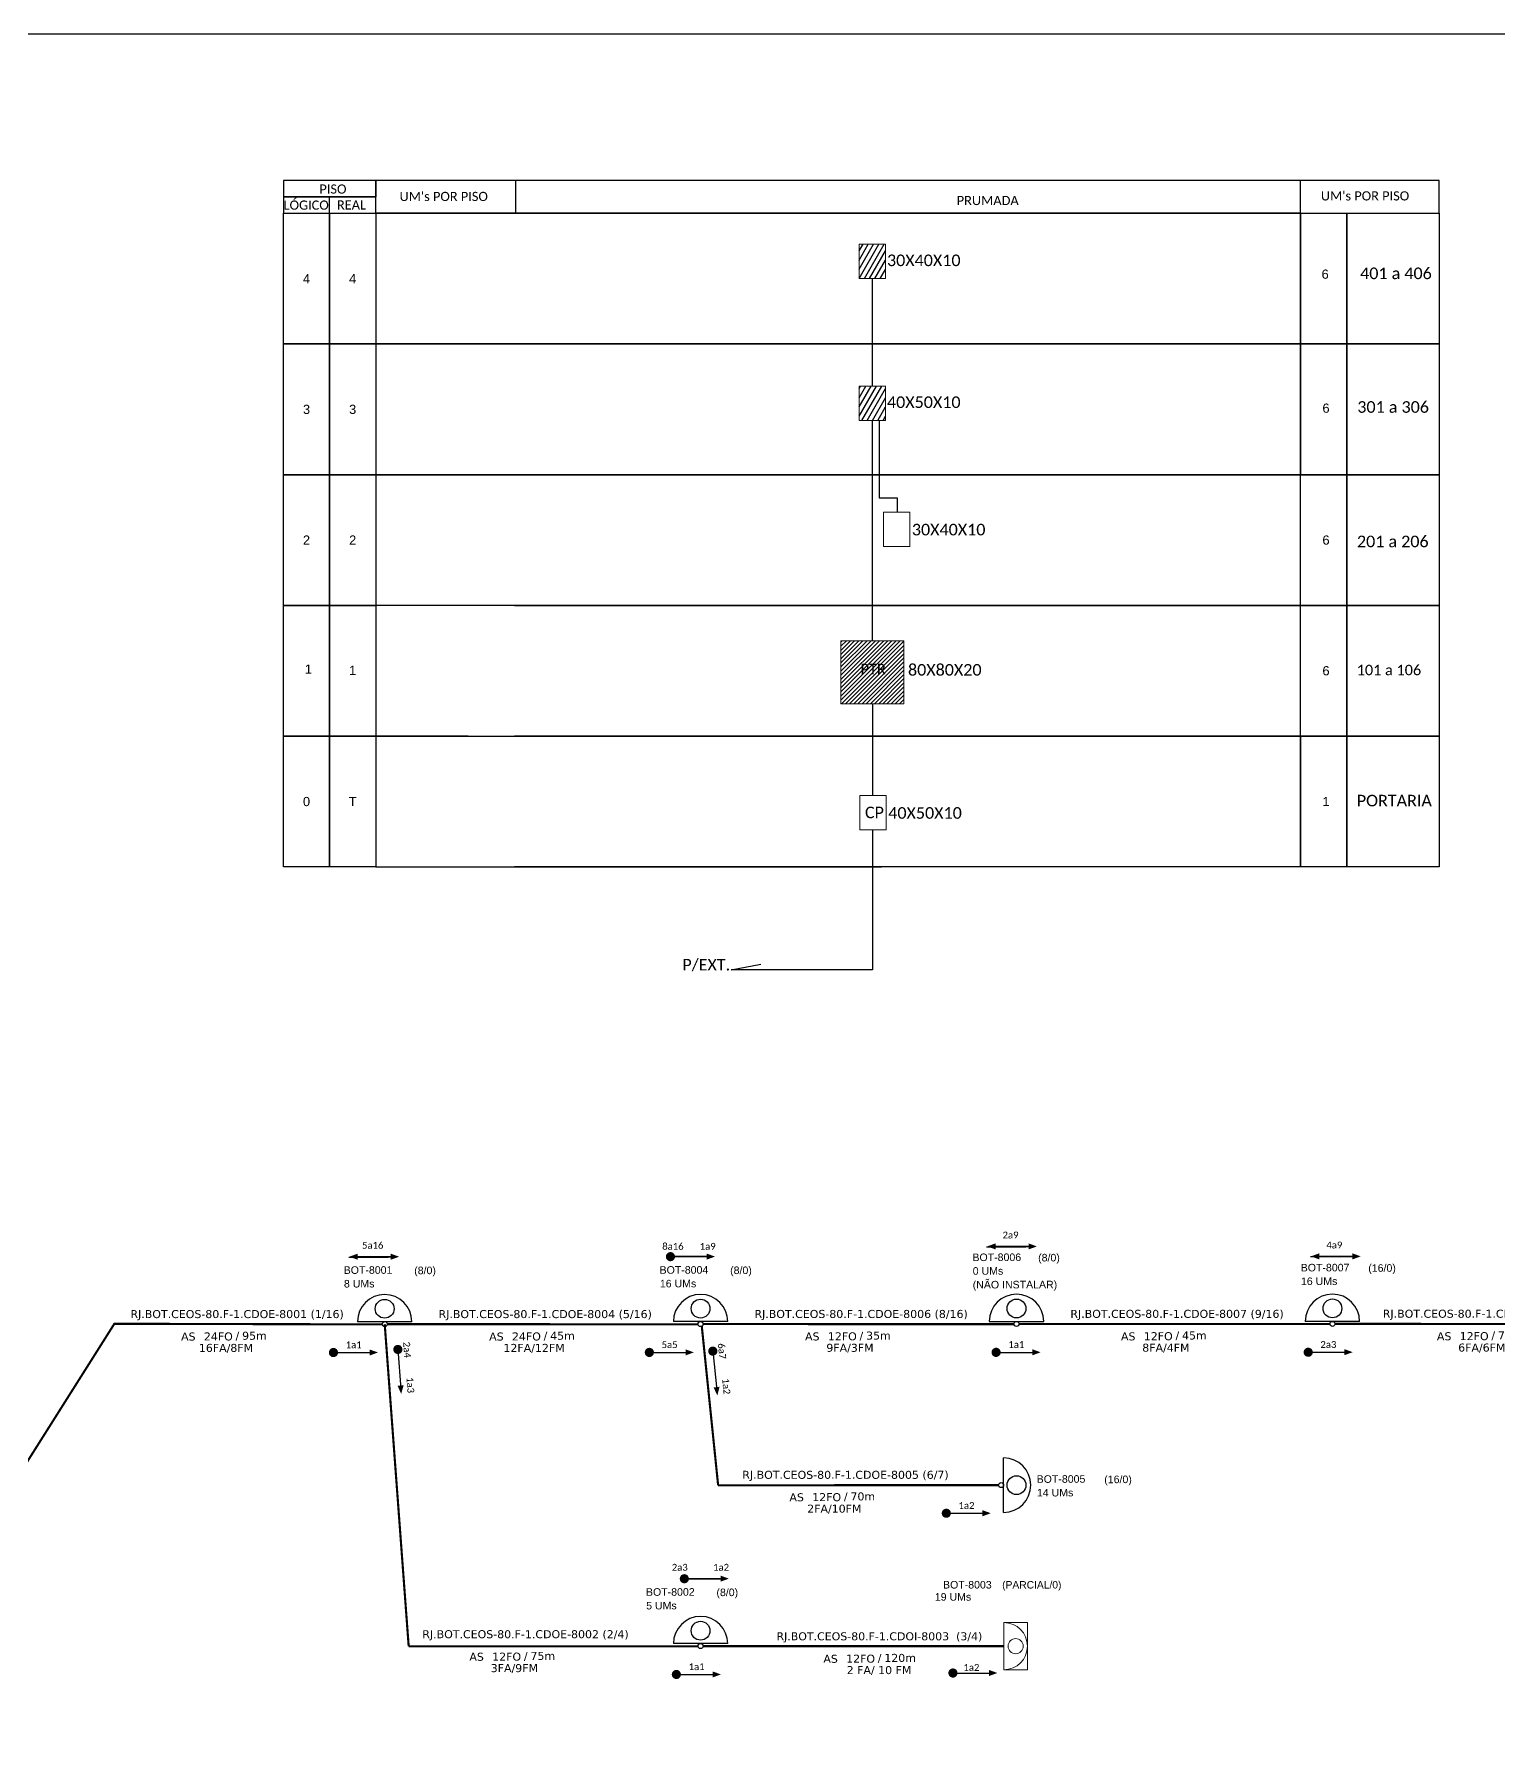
# Model space of a CAD drawing. Header units: metres. Extents: x -346 to 495, y 720 to 1314.
# Drawn here: x -92.2 to 161.4, y 1017.2 to 1314.2 of the extents above; entities that cross this region are included whole.
import ezdxf
from ezdxf.enums import TextEntityAlignment as Align

# ---------------------------------------------------------------- set-up
doc = ezdxf.new("R2010")
doc.units = ezdxf.units.M
for name, color, linetype, lineweight in [("20.0-LEGENDA DOS CDO'S", 1, 'Continuous', 0), ('20.1-CDO_INTERIOR', 1, 'Continuous', 0), ('20.2-CDO_POSTE', 1, 'Continuous', 5), ('40.1-ETIQUETAS', 1, 'Continuous', 20)]:
    doc.layers.add(name, color=color, linetype=linetype, lineweight=lineweight)
for name, color, linetype in [('CAP a instalar', 1, 'FENCELINE1'), ('CD a instalar', 1, 'Continuous'), ('SETA', 7, 'Continuous'), ('texto', 255, 'Continuous')]:
    doc.layers.add(name, color=color, linetype=linetype)
doc.styles.add('ARIAL', font='arial.ttf')
doc.styles.add('siredit', font='verdana.ttf')
doc.styles.get("Standard").update_dxf_attribs({"font": 'arial.ttf'})
doc.styles.add('WMF-Calibri0', font='calibri.ttf')
doc.linetypes.add('FENCELINE1', pattern='A,0.25,-0.1,[133,ltypeshp.shx,S=0.1,R=0,X=-0.1,Y=0],-0.1,1', length=1.45)

# ---------------------------------------------------------------- blocks, each defined once
blk = doc.blocks.new('CDOI NI')
at = {"layer": 'CAP a instalar', "color": 252, "linetype": 'Continuous'}
blk.add_lwpolyline([(34185.32, 58977.88), (34198.4, 58977.88)], dxfattribs=at)
for centre, radius in [((34191.86, 58980.99), 2.26), ((34191.86, 58977.28), 0.606)]:
    blk.add_circle(centre, radius, dxfattribs=at)
blk.add_arc((34191.86, 58977.88), 6.54, 360, 180, dxfattribs=at)
blk = doc.blocks.new('ETIQUETA_RS5F')
at = {"layer": '40.1-ETIQUETAS', "color": 0, "style": 'siredit'}
blk.add_text('/', height=1.5, dxfattribs=at).set_placement((1.58, -1.95), align=Align.MIDDLE_RIGHT)
for tag, p in [('ETIQUETA_R_PRIMARIA', (1.21, 4.1)), ('ETIQUETA_R_SECUNDARIA', (1.21, 2.1)), ('F_ATIVAS/F_MORTAS', (1.14, -4.24))]:
    blk.add_attdef(tag, text='', height=1.5, dxfattribs=at).set_placement(p, align=Align.MIDDLE_CENTER)
for tag, p in [('TIPO_CABO', (-6.58, -2.12)), ('CAP_CABO', (0.4, -2.09))]:
    blk.add_attdef(tag, text='', height=1.5, dxfattribs=at).set_placement(p, align=Align.MIDDLE_RIGHT)
blk.add_attdef('METROS', text='', height=1.5, dxfattribs=at).set_placement((2.14, -1.95), align=Align.MIDDLE_LEFT)
for tag, p in [('FUSÃO_1', (0.85, -8.39)), ('FUSÃO_2', (0.85, -10.6)), ('FUSÃO_3', (0.85, -12.93)), ('FUSÃO_4', (0.85, -15.14)), ('FUSÃO_5', (0.85, -17.16))]:
    blk.add_attdef(tag, text='', height=1.5, dxfattribs=at).set_placement(p, align=Align.CENTER)
blk = doc.blocks.new('CDOI_INT')
at = {"layer": '20.1-CDO_INTERIOR', "color": 0, "lineweight": 18}
blk.add_lwpolyline([(4.25, -4.25), (4.25, 4.25), (0, 4.25), (0, -4.25)], close=True, dxfattribs=at)
blk.add_circle((2.12, 0), 1.36, dxfattribs=at)
blk.add_arc((0, 0), 4.25, 270, 90, dxfattribs=at)
at = {"layer": "20.0-LEGENDA DOS CDO'S", "color": 0, "style": 'ARIAL'}
for tag, p in [('CDO_N', (-0.08, 10.38)), ('SURVEY', (-0.08, 8.2)), ('SPLITER_1', (21.18, 10.38)), ('SPLITER_2', (21.19, 8.68)), ('SAP', (-0.08, 6.23)), ('1:XX', (5.94, -2.22)), ('UMS', (5.94, -4.24))]:
    blk.add_attdef(tag, p, '', height=1.36, dxfattribs=at)
blk.add_attdef('FIBRAS_UTILIZADAS', text='', height=1.36, dxfattribs=at).set_placement((15.34, 10.38), align=Align.CENTER)
blk = doc.blocks.new('CDOE-TEXTO PADRÃO')
at = {"layer": "20.0-LEGENDA DOS CDO'S", "color": 0, "style": 'ARIAL'}
for tag, p in [('CDO_N', (0.49, 7.39)), ('CORDOALHA', (0.5, 4.33)), ('SAP', (0.51, 1.67)), ('SPLITER_1', (0.59, -0.91)), ('SPLITER_2', (0.6, -3.55)), ('(XX-XX_F)S', (0.54, -8.29)), ('(XX-XX_L)S', (0.55, -10.83)), ('UMS', (0.55, -13.15))]:
    blk.add_attdef(tag, p, '', height=1.7, rotation=0.118, dxfattribs=at)
blk.add_attdef('FIBRAS_UTILIZADAS', text='', height=1.7, rotation=0.118, dxfattribs=at).set_placement((19.77, 7.43), align=Align.CENTER)

msp = doc.modelspace()

# ---------------------------------------------------------------- hatches: boundary and pattern name
h = msp.add_hatch()
h.set_pattern_fill('ANSI31', color=1, scale=0.25, angle=15, style=0)
h.paths.add_polyline_path([(55.2, 1277.88), (50.62, 1277.88), (50.62, 1271.92), (55.2, 1271.92)])
h.paths.add_polyline_path([(55.1, 1273.56), (68.7, 1273.56), (68.7, 1276.62), (55.1, 1276.62)], flags=9)
h = msp.add_hatch()
h.set_pattern_fill('ANSI31', color=1, scale=0.25, angle=15, style=0)
h.paths.add_polyline_path([(55.2, 1253.32), (50.62, 1253.32), (50.62, 1247.36), (55.2, 1247.36)])
h.paths.add_polyline_path([(55.01, 1249), (68.7, 1249), (68.7, 1252.06), (55.01, 1252.06)], flags=9)
h = msp.add_hatch()
h.set_pattern_fill('ANSI31', color=1, scale=0.16, style=0)
h.set_pattern_definition([(45, (169.95986, 1205.78355), (-0.3592102, 0.3592102), [])])
h.paths.add_polyline_path([(58.37, 1209.23), (47.45, 1209.23), (47.45, 1198.31), (58.37, 1198.31)])
h.paths.add_polyline_path([(49.96, 1203.03), (54.91, 1203.03), (54.91, 1205.73), (49.96, 1205.73)], flags=24)

# ---------------------------------------------------------------- linework, layer by layer
for p, q in [((-49.08, 1215.34), (-41.08, 1215.34)), ((-49.08, 1192.71), (-49.08, 1215.34)), ((-41.08, 1215.34), (-41.08, 1192.71)), ((-41.08, 1215.34), (-33.09, 1215.34)), ((-41.08, 1192.71), (-41.08, 1215.34)), ((-33.09, 1215.34), (-33.09, 1192.71)), ((-17.09, 1215.34), (-33.09, 1215.34)), ((-33.09, 1215.34), (-33.09, 1192.71)), ((-49.08, 1192.71), (-41.08, 1192.71)), ((-49.08, 1170.08), (-49.08, 1192.71)), ((-41.08, 1192.71), (-49.08, 1192.71)), ((-41.08, 1192.71), (-41.08, 1170.08)), ((-41.08, 1192.71), (-33.09, 1192.71)), ((-41.08, 1170.08), (-41.08, 1192.71)), ((-33.09, 1192.71), (-41.08, 1192.71)), ((-33.09, 1192.71), (-33.09, 1170.08)), ((-17.09, 1192.71), (-33.09, 1192.71)), ((-33.09, 1192.71), (-33.09, 1170.08)), ((-33.09, 1192.71), (-17.09, 1192.71)), ((-41.08, 1170.08), (-49.08, 1170.08)), ((-33.09, 1170.08), (-41.08, 1170.08)), ((-33.09, 1170.08), (54.47, 1170.08))]:
    msp.add_line(p, q)
at = {"color": 7}
for p, q in [((-26.84, 1091.33), (-36.26, 1091.33)), ((27.87, 1091.35), (18.45, 1091.35)), ((75.63, 1058.32), (75.63, 1067.74)), ((27.87, 1035.59), (18.45, 1035.59))]:
    msp.add_line(p, q, dxfattribs=at)
at = {"color": 1}
msp.add_line((137.29, 1091.39), (127.87, 1091.39), dxfattribs=at)
at = {"color": 7}
msp.add_lwpolyline([(-345.82, 720.23), (495.18, 720.23), (495.18, 1314.23), (-345.82, 1314.23)], close=True, dxfattribs=at)
at = {"color": 0}
for points in [[(-49.08, 1286.08), (-33.09, 1286.08), (-33.09, 1288.92), (-49.08, 1288.92)], [(-49.08, 1283.24), (-33.09, 1283.24), (-33.09, 1286.08), (-49.08, 1286.08)]]:
    msp.add_lwpolyline(points, close=True, dxfattribs=at)
for points in [[(-41.08, 1283.24), (-41.08, 1286.08)], [(127.06, 1288.92), (-33.09, 1288.92), (-33.09, 1288.92), (-33.09, 1286.08)], [(-8.86, 1283.24), (-8.86, 1288.92)], [(127.06, 1283.24), (127.06, 1288.92)], [(127.06, 1283.24), (151.06, 1283.24), (151.06, 1288.92), (127.06, 1288.92)], [(-33.09, 1283.24), (127.06, 1283.24)], [(127.06, 1283.24), (-33.09, 1283.24)], [(-33.09, 1283.24), (127.06, 1283.24)], [(-33.09, 1283.24), (127.06, 1283.24)], [(-33.09, 1283.24), (127.06, 1283.24)], [(-33.09, 1283.24), (127.06, 1283.24)], [(-33.09, 1283.24), (127.06, 1283.24)], [(-33.09, 1283.24), (127.06, 1283.24)], [(-33.09, 1283.24), (127.06, 1283.24)], [(-33.09, 1283.24), (127.06, 1283.24)], [(127.06, 1283.24), (127.06, 1260.61)], [(-33.09, 1260.61), (127.06, 1260.61)], [(127.06, 1260.61), (-33.09, 1260.61)], [(127.06, 1260.61), (127.06, 1237.97)], [(-33.09, 1237.97), (127.06, 1237.97)], [(127.06, 1237.97), (-33.09, 1237.97)], [(-9.09, 1215.34), (-17.09, 1215.34)], [(-9.09, 1215.34), (127.06, 1215.34)], [(127.06, 1215.34), (-9.09, 1215.34)], [(-17.09, 1192.71), (-9.09, 1192.71)], [(-9.09, 1192.71), (127.06, 1192.71)], [(127.06, 1192.71), (-9.09, 1192.71)], [(127.06, 1192.71), (127.06, 1170.08)], [(127.06, 1170.08), (-9.09, 1170.08)]]:
    msp.add_lwpolyline(points)
for points in [[(-49.08, 1283.24), (-41.08, 1283.24), (-41.08, 1260.61), (-49.08, 1260.61)], [(-41.08, 1283.24), (-33.09, 1283.24), (-33.09, 1260.61), (-41.08, 1260.61)], [(127.06, 1283.24), (135.06, 1283.24), (135.06, 1260.61), (127.06, 1260.61)], [(135.06, 1283.24), (151.06, 1283.24), (151.06, 1260.61), (135.06, 1260.61)], [(-49.08, 1260.61), (-41.08, 1260.61), (-41.08, 1237.97), (-49.08, 1237.97)], [(-41.08, 1260.61), (-33.09, 1260.61), (-33.09, 1237.97), (-41.08, 1237.97)], [(127.06, 1260.61), (135.06, 1260.61), (135.06, 1237.97), (127.06, 1237.97)], [(135.06, 1260.61), (151.06, 1260.61), (151.06, 1237.97), (135.06, 1237.97)], [(-49.08, 1237.97), (-41.08, 1237.97), (-41.08, 1215.34), (-49.08, 1215.34)], [(-41.08, 1237.97), (-33.09, 1237.97), (-33.09, 1215.34), (-41.08, 1215.34)], [(127.06, 1237.97), (135.06, 1237.97), (135.06, 1215.34), (127.06, 1215.34)], [(135.06, 1237.97), (151.06, 1237.97), (151.06, 1215.34), (135.06, 1215.34)], [(127.06, 1215.34), (135.06, 1215.34), (135.06, 1192.71), (127.06, 1192.71)], [(135.06, 1215.34), (151.06, 1215.34), (151.06, 1192.71), (135.06, 1192.71)], [(127.06, 1192.71), (135.06, 1192.71), (135.06, 1170.08), (127.06, 1170.08)], [(135.06, 1192.71), (151.06, 1192.71), (151.06, 1170.08), (135.06, 1170.08)]]:
    msp.add_lwpolyline(points, close=True)
at = {"color": 1, "lineweight": 0}
for points in [[(55.2, 1277.88), (50.62, 1277.88), (50.62, 1271.92), (55.2, 1271.92)], [(55.2, 1253.32), (50.62, 1253.32), (50.62, 1247.36), (55.2, 1247.36)], [(58.37, 1209.23), (47.45, 1209.23), (47.45, 1198.31), (58.37, 1198.31)]]:
    msp.add_lwpolyline(points, close=True, dxfattribs=at)
at = {"color": 3}
for points in [[(52.91, 1253.32), (52.91, 1271.92)], [(52.91, 1209.23), (52.91, 1247.36)], [(54.08, 1247.36), (54.08, 1233.98), (57.22, 1233.98), (57.22, 1231.49)], [(52.91, 1198.31), (52.91, 1182.43)], [(52.91, 1176.47), (52.91, 1152.26), (28.45, 1152.26), (33.59, 1153.25)]]:
    msp.add_lwpolyline(points, dxfattribs=at)
at = {"color": 0, "lineweight": 0}
for points in [[(59.4, 1231.49), (54.82, 1231.49), (54.82, 1225.53), (59.4, 1225.53)], [(55.31, 1182.43), (50.73, 1182.43), (50.73, 1176.47), (55.31, 1176.47)]]:
    msp.add_lwpolyline(points, close=True, dxfattribs=at)
for points, const_width in [([(17.55, 1102.59, 1), (18.34, 1102.59, 1)], 0.792), ([(25.24, 1086.63, 1), (25.32, 1085.84, 1)], 0.792), ([(13.89, 1086.01, 1), (14.69, 1086.01, 1)], 0.792), ([(73.94, 1086.02, 1), (74.74, 1086.02, 1)], 0.792), ([(65.32, 1058.16, 1), (66.11, 1058.16, 1)], 0.792), ([(19.95, 1046.83, 1), (20.74, 1046.83, 1)], 0.792), ([(18.57, 1030.25, 1), (19.36, 1030.25, 1)], 0.792), ([(66.47, 1030.5, 1), (67.26, 1030.5, 1)], 0.791)]:
    msp.add_lwpolyline(points, format="xyb", close=True, dxfattribs=dict(const_width=const_width))
at = {"color": 7, "const_width": 0.792}
for points in [[(-29.29, 1086.92, 1), (-29.23, 1086.13, 1)], [(-40.82, 1085.99, 1), (-40.02, 1085.99, 1)], [(127.99, 1086.04, 1), (128.78, 1086.04, 1)]]:
    msp.add_lwpolyline(points, format="xyb", close=True, dxfattribs=at)
at = {"color": 7}
for centre, radius in [((-31.55, 1093.57), 1.63), ((23.16, 1093.59), 1.63), ((132.58, 1093.63), 1.63), ((-31.54, 1090.9), 0.436), ((23.16, 1090.92), 0.436), ((75.2, 1063.03), 0.436), ((77.87, 1063.03), 1.63), ((23.16, 1037.83), 1.63), ((23.16, 1035.16), 0.436)]:
    msp.add_circle(centre, radius, dxfattribs=at)
at = {"color": 1}
msp.add_circle((132.58, 1090.95), 0.436, dxfattribs=at)
at = {"color": 7}
for centre, start, end in [((-31.55, 1091.33), 0, 180), ((23.16, 1091.35), 0, 180), ((132.58, 1091.39), 0, 180), ((75.63, 1063.03), 270, 90), ((23.16, 1035.59), 0, 180)]:
    msp.add_arc(centre, 4.71, start, end, dxfattribs=at)
at = {"layer": 'CAP a instalar', "color": 7, "linetype": 'FENCELINE1', "ltscale": 5, "const_width": 0.37}
for points in [[(-141.42, 991.15), (-78.36, 1090.97), (-31.98, 1090.86)], [(-31.54, 1090.9), (-27.39, 1035.13)], [(-31.11, 1090.9), (22.73, 1090.88)], [(23.37, 1090.53), (26.2, 1063.01)], [(23.6, 1090.92), (77.44, 1090.9)], [(78.31, 1090.94), (132.15, 1090.92)], [(133.02, 1090.95), (186.86, 1090.94)], [(26.2, 1063.01), (74.76, 1063.02)], [(-27.39, 1035.13), (22.73, 1035.12)]]:
    msp.add_lwpolyline(points, dxfattribs=at)
at = {"layer": 'CD a instalar', "color": 8, "linetype": 'FENCELINE1', "ltscale": 5, "const_width": 0.37}
msp.add_lwpolyline([(75.68, 1035.15), (23.6, 1035.15)], dxfattribs=at)
at = {"layer": 'SETA', "color": 7}
for points in [[(-37.75, 1102.53), (-30.94, 1102.53)], [(-36.77, 1102.57), (-29.96, 1102.57)], [(-29.96, 1102.57), (-36.77, 1102.57)], [(128.78, 1102.59), (135.59, 1102.59)], [(129.77, 1102.63), (136.58, 1102.63)], [(136.58, 1102.63), (129.77, 1102.63)], [(-40.42, 1085.99), (-33.61, 1085.99)], [(-29.26, 1086.52), (-28.77, 1079.73)], [(128.39, 1086.04), (135.19, 1086.04)]]:
    msp.add_lwpolyline(points, dxfattribs=at)
at = {"layer": 'SETA'}
for points in [[(17.94, 1102.59), (24.75, 1102.59)], [(24.75, 1102.59), (17.94, 1102.59)], [(17.94, 1102.59), (24.75, 1102.59)], [(72.7, 1104.31), (79.51, 1104.31)], [(73.69, 1104.35), (80.5, 1104.35)], [(80.5, 1104.35), (73.69, 1104.35)], [(14.29, 1086.01), (21.1, 1086.01)], [(25.28, 1086.24), (25.97, 1079.46)], [(74.34, 1086.02), (81.15, 1086.02)], [(65.71, 1058.16), (72.52, 1058.16)], [(20.35, 1046.83), (27.16, 1046.83)], [(27.16, 1046.83), (20.35, 1046.83)], [(20.35, 1046.83), (27.16, 1046.83)], [(18.97, 1030.25), (25.78, 1030.25)], [(66.86, 1030.5), (73.66, 1030.5)]]:
    msp.add_lwpolyline(points, dxfattribs=at)
for points in [[(74.24, 1104.89), (72.79, 1104.36), (74.24, 1103.84)], [(79.95, 1104.89), (81.4, 1104.36), (79.95, 1103.84)], [(24.21, 1103.13), (25.66, 1102.6), (24.21, 1102.07)], [(24.21, 1103.13), (25.66, 1102.6), (24.21, 1102.07)], [(20.55, 1086.54), (22, 1086.02), (20.55, 1085.49)], [(80.6, 1086.56), (82.05, 1086.03), (80.6, 1085.51)], [(26.45, 1080.06), (26.07, 1078.56), (25.4, 1079.95)], [(71.97, 1058.69), (73.43, 1058.17), (71.97, 1057.64)], [(26.61, 1047.37), (28.06, 1046.84), (26.61, 1046.31)], [(26.61, 1047.37), (28.06, 1046.84), (26.61, 1046.31)], [(25.23, 1030.78), (26.68, 1030.26), (25.23, 1029.73)], [(73.11, 1031.03), (74.56, 1030.51), (73.11, 1029.98)]]:
    msp.add_solid(points, dxfattribs=at)
at = {"layer": 'SETA', "color": 7}
for points in [[(-36.22, 1103.11), (-37.67, 1102.58), (-36.22, 1102.05)], [(-30.5, 1103.11), (-29.05, 1102.58), (-30.5, 1102.05)], [(130.31, 1103.17), (128.86, 1102.64), (130.31, 1102.11)], [(136.03, 1103.17), (137.48, 1102.64), (136.03, 1102.11)], [(-34.16, 1086.52), (-32.71, 1086), (-34.16, 1085.47)], [(134.65, 1086.58), (136.1, 1086.05), (134.65, 1085.53)], [(-28.27, 1080.31), (-28.69, 1078.83), (-29.32, 1080.24)]]:
    msp.add_solid(points, dxfattribs=at)

# ---------------------------------------------------------------- block references
at = {"layer": '20.2-CDO_POSTE', "color": 252}
ref = msp.add_blockref('CDOE-TEXTO PADRÃO', (75.86, 1093.05), dxfattribs=dict(at, xscale=0.7698240022659303, yscale=0.7698240022659303, zscale=0.7698240022659303))
ref.add_attrib('CDO_N', 'BOT-8006', (70.24, 1101.82), dxfattribs={"layer": "20.0-LEGENDA DOS CDO'S", "color": 0, "height": 1.309, "rotation": 0.118, "style": 'ARIAL'})
ref.add_attrib('CORDOALHA', '0 UMs', (70.29, 1099.46), dxfattribs={"layer": '20.1-CDO_INTERIOR', "color": 0, "height": 1.309, "rotation": 0.118, "style": 'ARIAL'})
ref.add_attrib('SAP', '(NÃO INSTALAR)', (70.29, 1097.08), dxfattribs={"layer": "20.0-LEGENDA DOS CDO'S", "color": 0, "height": 1.3086, "rotation": 0.118, "style": 'ARIAL'})
ref.add_attrib('FIBRAS_UTILIZADAS', '       (8/0)', dxfattribs={"layer": "20.0-LEGENDA DOS CDO'S", "color": 0, "height": 1.3086, "rotation": 0.118, "style": 'ARIAL'}).set_placement((81.72, 1101.76), align=Align.CENTER)
at = {"layer": '20.2-CDO_POSTE', "color": 7}
ref = msp.add_blockref('CDOE-TEXTO PADRÃO', (-33.03, 1090.84), dxfattribs=dict(at, xscale=0.7698240022659303, yscale=0.7698240022659303, zscale=0.7698240022659303))
ref.add_attrib('CDO_N', 'BOT-8001', (-38.64, 1099.61), dxfattribs={"layer": "20.0-LEGENDA DOS CDO'S", "color": 0, "height": 1.309, "rotation": 0.118, "style": 'ARIAL'})
ref.add_attrib('CORDOALHA', '8 UMs', (-38.6, 1097.25), dxfattribs={"layer": '20.1-CDO_INTERIOR', "color": 0, "height": 1.309, "rotation": 0.118, "style": 'ARIAL'})
ref.add_attrib('FIBRAS_UTILIZADAS', '       (8/0)', dxfattribs={"layer": "20.0-LEGENDA DOS CDO'S", "color": 0, "height": 1.3086, "rotation": 0.118, "style": 'ARIAL'}).set_placement((-26.33, 1099.55), align=Align.CENTER)
ref = msp.add_blockref('CDOE-TEXTO PADRÃO', (21.68, 1090.86), dxfattribs=dict(at, xscale=0.7698240022659303, yscale=0.7698240022659303, zscale=0.7698240022659303))
ref.add_attrib('CDO_N', 'BOT-8004', (16.06, 1099.63), dxfattribs={"layer": "20.0-LEGENDA DOS CDO'S", "color": 0, "height": 1.309, "rotation": 0.118, "style": 'ARIAL'})
ref.add_attrib('CORDOALHA', '16 UMs', (16.11, 1097.27), dxfattribs={"layer": '20.1-CDO_INTERIOR', "color": 0, "height": 1.309, "rotation": 0.118, "style": 'ARIAL'})
ref.add_attrib('FIBRAS_UTILIZADAS', '       (8/0)', dxfattribs={"layer": "20.0-LEGENDA DOS CDO'S", "color": 0, "height": 1.3086, "rotation": 0.118, "style": 'ARIAL'}).set_placement((28.38, 1099.57), align=Align.CENTER)
ref = msp.add_blockref('CDOE-TEXTO PADRÃO', (132.7, 1091.26), dxfattribs=dict(at, xscale=0.7698240022659303, yscale=0.7698240022659303, zscale=0.7698240022659303))
ref.add_attrib('CDO_N', 'BOT-8007', (127.09, 1100.03), dxfattribs={"layer": "20.0-LEGENDA DOS CDO'S", "color": 0, "height": 1.309, "rotation": 0.118, "style": 'ARIAL'})
ref.add_attrib('CORDOALHA', '16 UMs', (127.13, 1097.67), dxfattribs={"layer": '20.1-CDO_INTERIOR', "color": 0, "height": 1.309, "rotation": 0.118, "style": 'ARIAL'})
ref.add_attrib('FIBRAS_UTILIZADAS', '       (16/0)', dxfattribs={"layer": "20.0-LEGENDA DOS CDO'S", "color": 0, "height": 1.3086, "rotation": 0.118, "style": 'ARIAL'}).set_placement((139.4, 1099.97), align=Align.CENTER)
ref = msp.add_blockref('CDOE-TEXTO PADRÃO', (86.98, 1054.67), dxfattribs=dict(at, xscale=0.7698240022659303, yscale=0.7698240022659303, zscale=0.7698240022659303))
ref.add_attrib('CDO_N', 'BOT-8005', (81.36, 1063.43), dxfattribs={"layer": "20.0-LEGENDA DOS CDO'S", "color": 0, "height": 1.309, "rotation": 0.118, "style": 'ARIAL'})
ref.add_attrib('CORDOALHA', '14 UMs', (81.41, 1061.07), dxfattribs={"layer": '20.1-CDO_INTERIOR', "color": 0, "height": 1.309, "rotation": 0.118, "style": 'ARIAL'})
ref.add_attrib('FIBRAS_UTILIZADAS', '       (16/0)', dxfattribs={"layer": "20.0-LEGENDA DOS CDO'S", "color": 0, "height": 1.3086, "rotation": 0.118, "style": 'ARIAL'}).set_placement((93.68, 1063.37), align=Align.CENTER)
ref = msp.add_blockref('CDOE-TEXTO PADRÃO', (19.31, 1035.1), dxfattribs=dict(at, xscale=0.7698240022659303, yscale=0.7698240022659303, zscale=0.7698240022659303))
ref.add_attrib('CDO_N', 'BOT-8002', (13.7, 1043.87), dxfattribs={"layer": "20.0-LEGENDA DOS CDO'S", "color": 0, "height": 1.309, "rotation": 0.118, "style": 'ARIAL'})
ref.add_attrib('CORDOALHA', '5 UMs', (13.74, 1041.51), dxfattribs={"layer": '20.1-CDO_INTERIOR', "color": 0, "height": 1.309, "rotation": 0.118, "style": 'ARIAL'})
ref.add_attrib('FIBRAS_UTILIZADAS', '       (8/0)', dxfattribs={"layer": "20.0-LEGENDA DOS CDO'S", "color": 0, "height": 1.3086, "rotation": 0.118, "style": 'ARIAL'}).set_placement((26.01, 1043.81), align=Align.CENTER)
at = {"layer": '40.1-ETIQUETAS', "color": 7}
ref = msp.add_blockref('ETIQUETA_RS5F', (-58.19, 1090.71), dxfattribs=dict(at, xscale=0.9237887881190985, yscale=0.9237887881190985, zscale=0.9237887881190985))
ref.add_attrib('ETIQUETA_R_SECUNDARIA', 'RJ.BOT.CEOS-80.F-1.CDOE-8001 (1/16)', dxfattribs={"color": 0, "height": 1.3857, "style": 'siredit'}).set_placement((-57.1, 1092.65), align=Align.MIDDLE_CENTER)
ref.add_attrib('TIPO_CABO', 'AS', dxfattribs={"color": 0, "height": 1.386, "style": 'siredit'}).set_placement((-64.3, 1088.76), align=Align.MIDDLE_RIGHT)
ref.add_attrib('CAP_CABO', '24FO', dxfattribs={"color": 0, "height": 1.386, "style": 'siredit'}).set_placement((-57.85, 1088.78), align=Align.MIDDLE_RIGHT)
ref.add_attrib('METROS', '95m', dxfattribs={"color": 0, "height": 1.386, "style": 'siredit'}).set_placement((-56.24, 1088.9), align=Align.MIDDLE_LEFT)
ref.add_attrib('F_ATIVAS/F_MORTAS', '16FA/8FM', dxfattribs={"color": 0, "height": 1.386, "style": 'siredit'}).set_placement((-59.03, 1086.79), align=Align.MIDDLE_CENTER)
ref = msp.add_blockref('ETIQUETA_RS5F', (-4.84, 1090.71), dxfattribs=dict(at, xscale=0.9237887881190985, yscale=0.9237887881190985, zscale=0.9237887881190985))
ref.add_attrib('ETIQUETA_R_SECUNDARIA', 'RJ.BOT.CEOS-80.F-1.CDOE-8004 (5/16)', dxfattribs={"color": 0, "height": 1.3857, "style": 'siredit'}).set_placement((-3.75, 1092.65), align=Align.MIDDLE_CENTER)
ref.add_attrib('TIPO_CABO', 'AS', dxfattribs={"color": 0, "height": 1.386, "style": 'siredit'}).set_placement((-10.95, 1088.76), align=Align.MIDDLE_RIGHT)
ref.add_attrib('CAP_CABO', '24FO', dxfattribs={"color": 0, "height": 1.386, "style": 'siredit'}).set_placement((-4.5, 1088.78), align=Align.MIDDLE_RIGHT)
ref.add_attrib('METROS', '45m', dxfattribs={"color": 0, "height": 1.386, "style": 'siredit'}).set_placement((-2.89, 1088.9), align=Align.MIDDLE_LEFT)
ref.add_attrib('F_ATIVAS/F_MORTAS', '12FA/12FM', dxfattribs={"color": 0, "height": 1.386, "style": 'siredit'}).set_placement((-5.68, 1086.79), align=Align.MIDDLE_CENTER)
ref = msp.add_blockref('ETIQUETA_RS5F', (49.87, 1090.73), dxfattribs=dict(at, xscale=0.9237887881190985, yscale=0.9237887881190985, zscale=0.9237887881190985))
ref.add_attrib('ETIQUETA_R_SECUNDARIA', 'RJ.BOT.CEOS-80.F-1.CDOE-8006 (8/16)', dxfattribs={"color": 0, "height": 1.3857, "style": 'siredit'}).set_placement((50.96, 1092.67), align=Align.MIDDLE_CENTER)
ref.add_attrib('TIPO_CABO', 'AS', dxfattribs={"color": 0, "height": 1.386, "style": 'siredit'}).set_placement((43.76, 1088.78), align=Align.MIDDLE_RIGHT)
ref.add_attrib('CAP_CABO', '12FO', dxfattribs={"color": 0, "height": 1.386, "style": 'siredit'}).set_placement((50.21, 1088.8), align=Align.MIDDLE_RIGHT)
ref.add_attrib('METROS', '35m', dxfattribs={"color": 0, "height": 1.386, "style": 'siredit'}).set_placement((51.82, 1088.92), align=Align.MIDDLE_LEFT)
ref.add_attrib('F_ATIVAS/F_MORTAS', '9FA/3FM', dxfattribs={"color": 0, "height": 1.386, "style": 'siredit'}).set_placement((49.03, 1086.81), align=Align.MIDDLE_CENTER)
ref = msp.add_blockref('ETIQUETA_RS5F', (104.58, 1090.75), dxfattribs=dict(at, xscale=0.9237887881190985, yscale=0.9237887881190985, zscale=0.9237887881190985))
ref.add_attrib('ETIQUETA_R_SECUNDARIA', 'RJ.BOT.CEOS-80.F-1.CDOE-8007 (9/16)', dxfattribs={"color": 0, "height": 1.3857, "style": 'siredit'}).set_placement((105.67, 1092.69), align=Align.MIDDLE_CENTER)
ref.add_attrib('TIPO_CABO', 'AS', dxfattribs={"color": 0, "height": 1.386, "style": 'siredit'}).set_placement((98.47, 1088.79), align=Align.MIDDLE_RIGHT)
ref.add_attrib('CAP_CABO', '12FO', dxfattribs={"color": 0, "height": 1.386, "style": 'siredit'}).set_placement((104.92, 1088.82), align=Align.MIDDLE_RIGHT)
ref.add_attrib('METROS', '45m', dxfattribs={"color": 0, "height": 1.386, "style": 'siredit'}).set_placement((106.53, 1088.94), align=Align.MIDDLE_LEFT)
ref.add_attrib('F_ATIVAS/F_MORTAS', '8FA/4FM', dxfattribs={"color": 0, "height": 1.386, "style": 'siredit'}).set_placement((103.74, 1086.83), align=Align.MIDDLE_CENTER)
ref = msp.add_blockref('ETIQUETA_RS5F', (159.29, 1090.77), dxfattribs=dict(at, xscale=0.9237887881190985, yscale=0.9237887881190985, zscale=0.9237887881190985))
ref.add_attrib('ETIQUETA_R_SECUNDARIA', 'RJ.BOT.CEOS-80.F-1.CDOE-8008 (11/16)', dxfattribs={"color": 0, "height": 1.3857, "style": 'siredit'}).set_placement((160.38, 1092.71), align=Align.MIDDLE_CENTER)
ref.add_attrib('TIPO_CABO', 'AS', dxfattribs={"color": 0, "height": 1.386, "style": 'siredit'}).set_placement((153.18, 1088.81), align=Align.MIDDLE_RIGHT)
ref.add_attrib('CAP_CABO', '12FO', dxfattribs={"color": 0, "height": 1.386, "style": 'siredit'}).set_placement((159.63, 1088.83), align=Align.MIDDLE_RIGHT)
ref.add_attrib('METROS', '75m', dxfattribs={"color": 0, "height": 1.386, "style": 'siredit'}).set_placement((161.24, 1088.96), align=Align.MIDDLE_LEFT)
ref.add_attrib('F_ATIVAS/F_MORTAS', '6FA/6FM', dxfattribs={"color": 0, "height": 1.386, "style": 'siredit'}).set_placement((158.45, 1086.85), align=Align.MIDDLE_CENTER)
ref = msp.add_blockref('ETIQUETA_RS5F', (47.16, 1062.88), dxfattribs=dict(at, xscale=0.9237887881190985, yscale=0.9237887881190985, zscale=0.9237887881190985))
ref.add_attrib('ETIQUETA_R_SECUNDARIA', 'RJ.BOT.CEOS-80.F-1.CDOE-8005 (6/7)', dxfattribs={"color": 0, "height": 1.3857, "style": 'siredit'}).set_placement((48.25, 1064.82), align=Align.MIDDLE_CENTER)
ref.add_attrib('TIPO_CABO', 'AS', dxfattribs={"color": 0, "height": 1.386, "style": 'siredit'}).set_placement((41.05, 1060.93), align=Align.MIDDLE_RIGHT)
ref.add_attrib('CAP_CABO', '12FO', dxfattribs={"color": 0, "height": 1.386, "style": 'siredit'}).set_placement((47.5, 1060.95), align=Align.MIDDLE_RIGHT)
ref.add_attrib('METROS', '70m', dxfattribs={"color": 0, "height": 1.386, "style": 'siredit'}).set_placement((49.11, 1061.08), align=Align.MIDDLE_LEFT)
ref.add_attrib('F_ATIVAS/F_MORTAS', '2FA/10FM', dxfattribs={"color": 0, "height": 1.386, "style": 'siredit'}).set_placement((46.32, 1058.96), align=Align.MIDDLE_CENTER)
ref = msp.add_blockref('ETIQUETA_RS5F', (-8.25, 1035.27), dxfattribs=dict(at, xscale=0.9237887881190985, yscale=0.9237887881190985, zscale=0.9237887881190985))
ref.add_attrib('ETIQUETA_R_SECUNDARIA', 'RJ.BOT.CEOS-80.F-1.CDOE-8002 (2/4)', dxfattribs={"color": 0, "height": 1.3857, "style": 'siredit'}).set_placement((-7.16, 1037.22), align=Align.MIDDLE_CENTER)
ref.add_attrib('TIPO_CABO', 'AS', dxfattribs={"color": 0, "height": 1.386, "style": 'siredit'}).set_placement((-14.37, 1033.32), align=Align.MIDDLE_RIGHT)
ref.add_attrib('CAP_CABO', '12FO', dxfattribs={"color": 0, "height": 1.386, "style": 'siredit'}).set_placement((-7.92, 1033.34), align=Align.MIDDLE_RIGHT)
ref.add_attrib('METROS', '75m', dxfattribs={"color": 0, "height": 1.386, "style": 'siredit'}).set_placement((-6.3, 1033.47), align=Align.MIDDLE_LEFT)
ref.add_attrib('F_ATIVAS/F_MORTAS', '3FA/9FM', dxfattribs={"color": 0, "height": 1.386, "style": 'siredit'}).set_placement((-9.09, 1031.35), align=Align.MIDDLE_CENTER)
at = {"layer": 'CAP a instalar', "linetype": 'FENCELINE1', "xscale": 0.7200000000000002, "yscale": 0.7200000000000002, "zscale": 0.7200000000000002}
msp.add_blockref('CDOI NI', (-24540.27, -41372.7), dxfattribs=at)
at = {"layer": 'CD a instalar', "color": 8, "linetype": 'FENCELINE1', "ltscale": 5}
ref = msp.add_blockref('CDOI_INT', (75.68, 1035.15), dxfattribs=dict(at, xscale=0.9610057276122167, yscale=0.9610057276122167, zscale=0.9610057276122167))
ref.add_attrib('CDO_N', 'BOT-8003    ', dxfattribs={"layer": "20.0-LEGENDA DOS CDO'S", "color": 0, "height": 1.3072, "style": 'ARIAL'}).set_placement((75.6, 1045.13), align=Align.RIGHT)
ref.add_attrib('FIBRAS_UTILIZADAS', '        (PARCIAL/0)', dxfattribs={"layer": "20.0-LEGENDA DOS CDO'S", "color": 0, "height": 1.2891, "style": 'ARIAL', "width": 0.986168}).set_placement((85.65, 1045.13), align=Align.RIGHT)
ref.add_attrib('SURVEY', '               19 UMs           ', dxfattribs={"layer": "20.0-LEGENDA DOS CDO'S", "color": 0, "height": 1.3072, "style": 'ARIAL'}).set_placement((75.6, 1043.03), align=Align.RIGHT)
at = {"layer": 'CD a instalar', "color": 252, "linetype": 'FENCELINE1', "ltscale": 5}
ref = msp.add_blockref('ETIQUETA_RS5F', (53.03, 1034.92), dxfattribs=dict(at, xscale=0.922249527002903, yscale=0.922249527002903, zscale=0.922249527002903))
ref.add_attrib('ETIQUETA_R_SECUNDARIA', 'RJ.BOT.CEOS-80.F-1.CDOI-8003  (3/4)', dxfattribs={"layer": '40.1-ETIQUETAS', "color": 0, "height": 1.3834, "style": 'siredit'}).set_placement((54.12, 1036.86), align=Align.MIDDLE_CENTER)
ref.add_attrib('TIPO_CABO', 'AS', dxfattribs={"layer": '40.1-ETIQUETAS', "color": 0, "height": 1.383, "style": 'siredit'}).set_placement((46.93, 1032.97), align=Align.MIDDLE_RIGHT)
ref.add_attrib('CAP_CABO', '12FO', dxfattribs={"layer": '40.1-ETIQUETAS', "color": 0, "height": 1.383, "style": 'siredit'}).set_placement((53.37, 1032.99), align=Align.MIDDLE_RIGHT)
ref.add_attrib('METROS', '120m', dxfattribs={"layer": '40.1-ETIQUETAS', "color": 0, "height": 1.383, "style": 'siredit'}).set_placement((54.98, 1033.12), align=Align.MIDDLE_LEFT)
ref.add_attrib('F_ATIVAS/F_MORTAS', '2 FA/ 10 FM', dxfattribs={"layer": '40.1-ETIQUETAS', "color": 0, "height": 1.3834, "style": 'siredit'}).set_placement((54.06, 1031.01), align=Align.MIDDLE_CENTER)

# ---------------------------------------------------------------- texts
at = {"color": 0, "style": 'WMF-Calibri0'}
for s, height, p in [('     PISO', 1.59, (-45.65, 1286.64)), ("UM's POR PISO", 1.5898, (-28.97, 1285.36)), ('PRUMADA', 1.59, (67.52, 1284.66)), ("UM's POR PISO", 1.5898, (130.58, 1285.46)), ('  LÓGICO', 1.59, (-50.18, 1283.86)), ('    REAL', 1.59, (-42.05, 1283.89))]:
    msp.add_text(s, height=height, dxfattribs=at).set_placement(p)
at = {"style": 'WMF-Calibri0'}
for s, height, p in [('30X40X10', 2.004, (55.44, 1274.09)), ('401 a 406', 2.004, (137.38, 1271.84)), ('40X50X10', 2.004, (55.44, 1249.53)), ('301 a 306', 2.004, (136.89, 1248.7)), ('30X40X10', 2.004, (59.75, 1227.47)), ('201 a 206', 2.004, (136.83, 1225.42)), ('PTR', 1.802, (50.88, 1203.43)), ('80X80X20', 2.004, (59.08, 1203.19)), ('101 a 106', 1.804, (136.78, 1203.26)), ('PORTARIA', 2.004, (136.8, 1180.55)), ('CP', 2.004, (51.63, 1178.5)), ('40X50X10', 2.004, (55.66, 1178.41)), ('P/EXT.', 2.004, (20.01, 1152.14))]:
    msp.add_text(s, height=height, dxfattribs=at).set_placement(p)
at = {"insert": (70.06, 1031.46), "char_height": 1.186, "width": 20.0507, "attachment_point": 5}
msp.add_mtext('{\\fCalibri|b0|i0|c0|p34;\\C7;1a2}', dxfattribs=at)
at = {"style": 'ARIAL', "flags": 12}
for tag, text, p in [('4', 'XX', (-45.08, 1271.92)), ('4', 'XX', (-37.09, 1271.92)), ('6', 'XX', (131.32, 1272.7)), ('3', 'XX', (-45.08, 1249.29)), ('3', 'XX', (-37.09, 1249.29)), ('6', 'XX', (131.47, 1249.5)), ('2', 'XX', (-45.08, 1226.66)), ('2', 'XX', (-37.09, 1226.66)), ('6', 'XX', (131.47, 1226.66)), ('1', 'XX', (-44.76, 1204.31)), ('1', 'XX', (-37.09, 1204.11)), ('6', '3', (131.47, 1204.03)), ('0', 'XX', (-45.08, 1181.39)), ('T', 'XX', (-37.09, 1181.39)), ('1', 'XX', (131.47, 1181.39))]:
    msp.add_attdef(tag, text=text, height=1.59, dxfattribs=at).set_placement(p, align=Align.MIDDLE_CENTER)
at = {"layer": 'texto', "color": 7, "char_height": 1.188, "width": 20.0842, "attachment_point": 5}
for s, insert in [('{\\fCalibri|b0|i0|c0|p34;\\C7;5a16}', (-33.62, 1104.55)), ('{\\fCalibri|b0|i0|c0|p34;\\C7;4a9}', (132.91, 1104.6)), ('{\\fCalibri|b0|i0|c0|p34;\\C7;1a1}', (-36.92, 1087.33)), ('{\\fCalibri|b0|i0|c0|p34;\\C7;2a3}', (131.88, 1087.38))]:
    msp.add_mtext(s, dxfattribs=dict(at, insert=insert))
at = {"layer": 'texto', "char_height": 1.188, "width": 20.0842, "attachment_point": 5}
for s, insert in [('{\\fCalibri|b0|i0|c0|p34;\\C7;8a16}', (18.37, 1104.37)), ('{\\fCalibri|b0|i0|c0|p34;\\C7;1a9}', (24.39, 1104.37)), ('{\\fCalibri|b0|i0|c0|p34;\\C7;2a9}', (76.84, 1106.33)), ('{\\fCalibri|b0|i0|c0|p34;\\C7;5a5}', (17.79, 1087.35)), ('{\\fCalibri|b0|i0|c0|p34;\\C7;1a1}', (77.84, 1087.37)), ('{\\fCalibri|b0|i0|c0|p34;\\C7;1a2}', (69.21, 1059.5)), ('{\\fCalibri|b0|i0|c0|p34;\\C7;2a3}', (19.55, 1048.8)), ('{\\fCalibri|b0|i0|c0|p34;\\C7;1a2}', (26.71, 1048.8)), ('{\\fCalibri|b0|i0|c0|p34;\\C7;1a1}', (22.47, 1031.59))]:
    msp.add_mtext(s, dxfattribs=dict(at, insert=insert))
at = {"layer": 'texto', "color": 7, "char_height": 1.188, "width": 20.0842, "attachment_point": 5, "rotation": 274.1616}
for s, insert in [('{\\fCalibri|b0|i0|c0|p34;\\C7;2a4}', (-27.67, 1086.47)), ('{\\fCalibri|b0|i0|c0|p34;\\C7;1a3}', (-27.1, 1080.35))]:
    msp.add_mtext(s, dxfattribs=dict(at, insert=insert))
at = {"layer": 'texto', "char_height": 1.188, "width": 20.0842, "attachment_point": 5, "rotation": 275.7907}
for s, insert in [('{\\fCalibri|b0|i0|c0|p34;\\C7;6a7}', (26.87, 1086.23)), ('{\\fCalibri|b0|i0|c0|p34;\\C7;1a2}', (27.61, 1080.13))]:
    msp.add_mtext(s, dxfattribs=dict(at, insert=insert))

doc.saveas('drawing.dxf')
